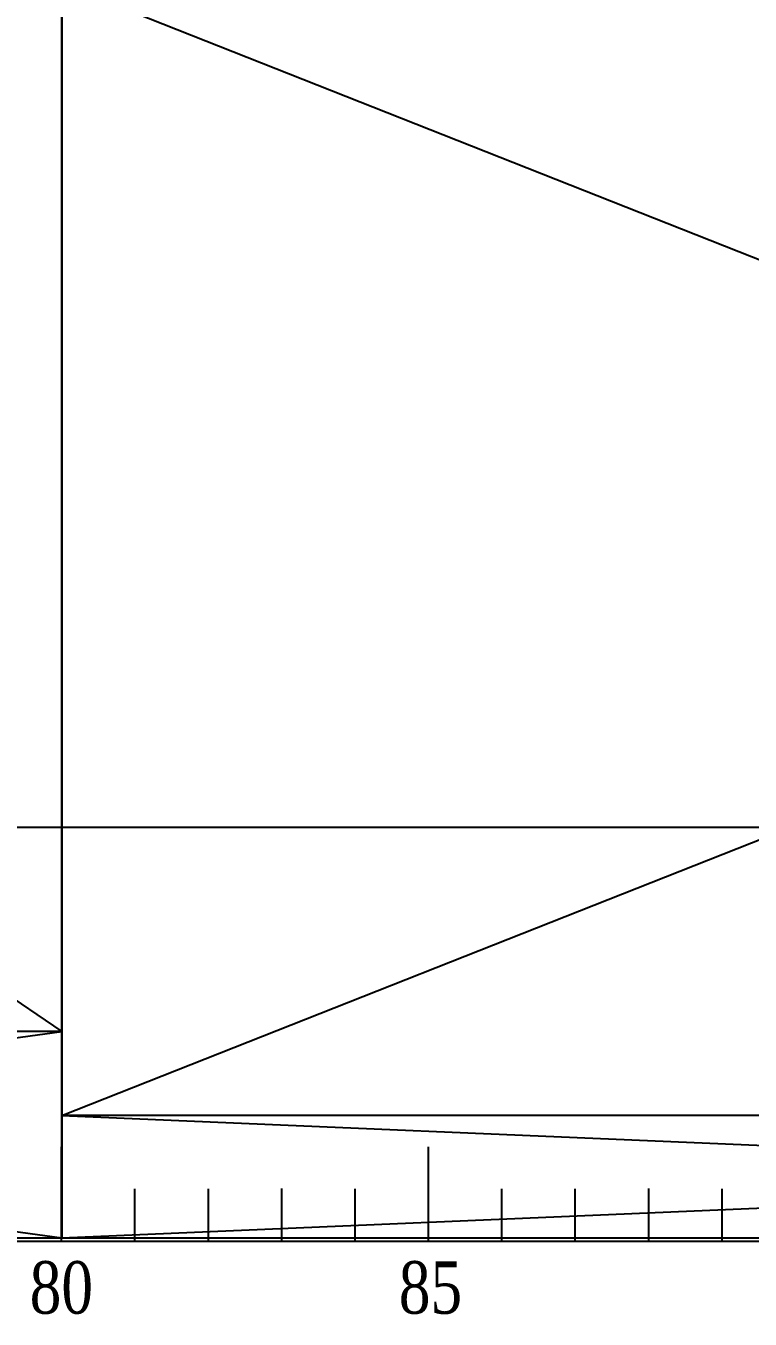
# Model space of a CAD drawing. Header units: millimetres. Extents: x -4 to 3776, y -4 to 4079.
# Drawn here: x 308.7 to 343.2, y 432.7 to 494.5 of the extents above; entities that cross this region are included whole.
import ezdxf
from ezdxf import colors
from ezdxf.entities.mleader import LeaderData, LeaderLine
from ezdxf.math import Vec2, Vec3

# ---------------------------------------------------------------- set-up
doc = ezdxf.new("R2010")
doc.units = ezdxf.units.MM
doc.linetypes.add('ACAD_ISO04W100', pattern=[30, 24, -3, 0, -3])
for name, color, linetype in [('BK_kedu', 255, 'Continuous'), ('DB3', 7, 'Continuous'), ('EDGE', 7, 'Continuous'), ('ER', 7, 'Continuous'), ('ERDB', 7, 'Continuous'), ('HOLD3', 7, 'Continuous'), ('ROTATEDREFERENCEFRAME', 7, 'Continuous')]:
    doc.layers.add(name, color=color, linetype=linetype)
doc.layers.add('Sheet$GRID', color=254, linetype='Continuous', true_color=0xbebebe)
doc.layers.add('刻度', color=3, linetype='ACAD_ISO04W100', lineweight=13)
doc.styles.add('ROMANC', font='ROMANC.shx', dxfattribs={"width": 0.8, "bigfont": 'HZDX.shx'})
doc.styles.get("Standard").update_dxf_attribs({"font": 'arial.ttf'})

# ---------------------------------------------------------------- blocks, each defined once
blk = doc.blocks.new('BK_0.7')
at = {"color": 4, "lineweight": 25}
for p, q in [((0, 0), (0, 4.414)), ((17.5, 0), (17.5, 4.5)), ((3.5, 0), (3.5, 2.5)), ((7, 0), (7, 2.5)), ((10.5, 0), (10.5, 2.511)), ((14, 0), (14, 2.5)), ((0, 0), (3.5, 0)), ((3.5, 0), (7, 0)), ((7, 0), (10.5, 0)), ((10.5, 0), (14, 0)), ((14, 0), (17.5, 0))]:
    blk.add_line(p, q, dxfattribs=at)
blk = doc.blocks.new('*U319')
at = {"layer": '刻度', "color": 4, "lineweight": 25}
blk.add_blockref('BK_0.7', (-8.75, -2.25), dxfattribs=at)
blk = doc.blocks.new('*U320')
at = {"layer": '刻度', "color": 0, "linetype": 'ByBlock', "lineweight": -2, "transparency": 16777216}
for p in [(192.5, 0), (210, 0), (227.5, 0)]:
    blk.add_blockref('*U319', p, dxfattribs=at)

msp = doc.modelspace()

# ---------------------------------------------------------------- linework, layer by layer
at = {"layer": 'DB3', "color": 4}
for p, q in [((310.388, 436.623), (446.888, 442.46)), ((310.388, 442.46), (446.888, 436.622))]:
    msp.add_line(p, q, dxfattribs=at)
for points in [[(446.888, 442.46), (444.562, 442.46), (437.744, 442.46), (426.898, 442.46), (412.763, 442.46), (396.302, 442.46), (378.638, 442.46), (360.973, 442.46), (344.513, 442.46), (330.378, 442.46), (319.531, 442.46), (312.713, 442.46), (310.388, 442.46)], [(446.888, 442.46), (444.562, 442.46), (437.744, 442.46), (426.898, 442.46), (412.763, 442.46), (396.302, 442.46), (378.638, 442.46), (360.973, 442.46), (344.513, 442.46), (330.378, 442.46), (319.531, 442.46), (312.713, 442.46), (310.388, 442.46)], [(310.388, 442.043), (310.388, 442.46), (310.388, 442.46), (310.388, 442.46), (310.388, 442.043), (310.388, 439.968), (310.388, 438.544), (310.388, 437.715), (310.388, 437.319), (310.388, 437.192), (310.388, 437.17), (310.388, 437.132), (310.388, 437.069), (310.388, 436.991), (310.388, 436.907), (310.388, 436.827), (310.388, 436.755), (310.388, 436.695), (310.388, 436.65), (310.388, 436.623), (310.388, 436.65), (310.388, 436.695), (310.388, 436.755), (310.388, 436.827), (310.388, 436.907), (310.388, 436.991), (310.388, 437.069), (310.388, 437.132), (310.388, 437.17), (310.388, 437.192), (310.388, 437.319), (310.388, 437.715), (310.388, 438.544), (310.388, 439.968), (310.388, 442.043)]]:
    msp.add_lwpolyline(points, dxfattribs=at)
at = {"layer": 'EDGE', "color": 29}
for points in [[(302.872, 436.622), (312.247, 436.623), (321.621, 436.625), (330.994, 436.626), (340.368, 436.626), (349.743, 436.626), (359.112, 436.626), (368.408, 436.625), (377.522, 436.624), (386.342, 436.623), (394.76, 436.622), (402.665, 436.622), (409.963, 436.621), (416.585, 436.621), (422.461, 436.621), (427.524, 436.621), (431.707, 436.621)], [(302.872, 436.622), (312.247, 436.623), (321.621, 436.625), (330.994, 436.626), (340.368, 436.626), (349.743, 436.626), (359.112, 436.626), (368.408, 436.625), (377.522, 436.624), (386.342, 436.623), (394.76, 436.622), (402.665, 436.622), (409.963, 436.621), (416.585, 436.621), (422.461, 436.621), (427.524, 436.621), (431.707, 436.621)], [(302.888, 436.622), (312.262, 436.623), (321.636, 436.625), (331.01, 436.626), (340.384, 436.626), (349.758, 436.626), (359.127, 436.626), (368.423, 436.625), (377.537, 436.624), (386.357, 436.623), (394.775, 436.622), (402.68, 436.622), (409.979, 436.621), (416.6, 436.621), (422.476, 436.621), (427.539, 436.621), (431.722, 436.621)], [(302.888, 436.622), (312.262, 436.623), (321.636, 436.625), (331.01, 436.626), (340.384, 436.626), (349.758, 436.626), (359.127, 436.626), (368.423, 436.625), (377.537, 436.624), (386.357, 436.623), (394.775, 436.622), (402.68, 436.622), (409.979, 436.621), (416.6, 436.621), (422.476, 436.621), (427.539, 436.621), (431.722, 436.621)]]:
    msp.add_lwpolyline(points, dxfattribs=at)
at = {"layer": 'ER', "color": 51}
msp.add_line((236.888, 496.46), (310.388, 446.46), dxfattribs=at)
for points in [[(310.388, 493.568), (310.388, 496.46)], [(310.388, 496.46), (310.388, 493.568), (310.388, 492.141), (310.388, 482.238), (310.388, 480.397), (310.388, 477.107), (310.388, 473.816), (310.388, 470.523), (310.388, 467.226), (310.388, 466.842), (310.388, 455.337), (310.388, 454.046), (310.388, 450.785), (310.388, 447.602), (310.388, 446.46), (310.388, 446.46), (310.388, 446.46), (310.388, 447.602), (310.388, 450.785), (310.388, 454.046), (310.388, 455.337), (310.388, 466.842), (310.388, 467.226), (310.388, 470.523), (310.388, 473.816), (310.388, 477.107), (310.388, 480.397), (310.388, 482.238), (310.388, 492.141), (310.388, 493.568)], [(310.388, 446.46), (309.135, 446.46), (305.464, 446.46), (299.624, 446.46), (292.013, 446.46), (283.149, 446.46), (273.638, 446.46), (264.126, 446.46), (255.263, 446.46), (247.651, 446.46), (241.811, 446.46), (238.14, 446.46), (236.888, 446.46)], [(310.388, 446.46), (309.135, 446.46), (305.464, 446.46), (299.624, 446.46), (292.013, 446.46), (283.149, 446.46), (273.638, 446.46), (264.126, 446.46), (255.263, 446.46), (247.651, 446.46), (241.811, 446.46), (238.14, 446.46), (236.888, 446.46)]]:
    msp.add_lwpolyline(points, dxfattribs=at)
at = {"layer": 'ERDB', "color": 4}
for p, q in [((236.888, 436.63), (310.388, 446.46)), ((236.888, 446.46), (310.388, 436.623))]:
    msp.add_line(p, q, dxfattribs=at)
for points in [[(310.388, 446.46), (309.135, 446.46), (305.464, 446.46), (299.624, 446.46), (292.013, 446.46), (283.149, 446.46), (273.638, 446.46), (264.126, 446.46), (255.263, 446.46), (247.651, 446.46), (241.811, 446.46), (238.14, 446.46), (236.888, 446.46)], [(310.388, 446.46), (309.135, 446.46), (305.464, 446.46), (299.624, 446.46), (292.013, 446.46), (283.149, 446.46), (273.638, 446.46), (264.126, 446.46), (255.263, 446.46), (247.651, 446.46), (241.811, 446.46), (238.14, 446.46), (236.888, 446.46)], [(310.388, 444.638), (310.388, 446.46), (310.388, 446.46), (310.388, 446.46), (310.388, 444.638), (310.388, 442.043), (310.388, 439.968), (310.388, 438.544), (310.388, 437.715), (310.388, 437.319), (310.388, 437.192), (310.388, 437.17), (310.388, 437.132), (310.388, 437.069), (310.388, 436.991), (310.388, 436.907), (310.388, 436.827), (310.388, 436.755), (310.388, 436.695), (310.388, 436.65), (310.388, 436.623), (310.388, 436.65), (310.388, 436.695), (310.388, 436.755), (310.388, 436.827), (310.388, 436.907), (310.388, 436.991), (310.388, 437.069), (310.388, 437.132), (310.388, 437.17), (310.388, 437.192), (310.388, 437.319), (310.388, 437.715), (310.388, 438.544), (310.388, 439.968), (310.388, 442.043), (310.388, 444.638)]]:
    msp.add_lwpolyline(points, dxfattribs=at)
at = {"layer": 'HOLD3', "color": 4}
for p, q in [((310.388, 442.46), (446.888, 496.46)), ((310.388, 496.46), (446.888, 442.46))]:
    msp.add_line(p, q, dxfattribs=at)
for points in [[(310.388, 493.568), (310.388, 496.46)], [(310.388, 496.46), (310.388, 493.568), (310.388, 492.141), (310.388, 482.238), (310.388, 480.397), (310.388, 477.107), (310.388, 473.816), (310.388, 470.523), (310.388, 467.226), (310.388, 466.842), (310.388, 455.337), (310.388, 454.046), (310.388, 450.785), (310.388, 447.602), (310.388, 444.638), (310.388, 442.46), (310.388, 442.46), (310.388, 442.46), (310.388, 444.638), (310.388, 447.602), (310.388, 450.785), (310.388, 454.046), (310.388, 455.337), (310.388, 466.842), (310.388, 467.226), (310.388, 470.523), (310.388, 473.816), (310.388, 477.107), (310.388, 480.397), (310.388, 482.238), (310.388, 492.141), (310.388, 493.568)], [(446.888, 442.46), (444.562, 442.46), (437.744, 442.46), (426.898, 442.46), (412.763, 442.46), (396.302, 442.46), (378.638, 442.46), (360.973, 442.46), (344.513, 442.46), (330.378, 442.46), (319.531, 442.46), (312.713, 442.46), (310.388, 442.46)], [(446.888, 442.46), (444.562, 442.46), (437.744, 442.46), (426.898, 442.46), (412.763, 442.46), (396.302, 442.46), (378.638, 442.46), (360.973, 442.46), (344.513, 442.46), (330.378, 442.46), (319.531, 442.46), (312.713, 442.46), (310.388, 442.46)]]:
    msp.add_lwpolyline(points, dxfattribs=at)
at = {"layer": 'ROTATEDREFERENCEFRAME', "color": 255}
for p, q in [((38.372, 436.46), (708.372, 436.46)), ((38.372, 436.46), (708.372, 436.46)), ((38.372, 436.46), (708.372, 436.46)), ((38.388, 436.46), (708.388, 436.46))]:
    msp.add_line(p, q, dxfattribs=at)
at = {"layer": 'Sheet$GRID'}
msp.add_lwpolyline([(0.007, 456.21), (870.358, 456.21)], dxfattribs=at)

# ---------------------------------------------------------------- block references
at = {"layer": '刻度', "color": 4, "lineweight": 25}
msp.add_blockref('*U320', (109.122, 438.71), dxfattribs=at)

# ---------------------------------------------------------------- texts
at = {"layer": '刻度', "color": 4, "lineweight": 25, "char_height": 2.5, "attachment_point": 1, "style": 'ROMANC'}
for s, insert in [('{\\fTimes New Roman|b0|i0|c0|p18;80}', (308.851, 435.503)), ('{\\fTimes New Roman|b0|i0|c0|p18;85}', (326.455, 435.503))]:
    msp.add_mtext_dynamic_manual_height_columns(s, width=3.91495, gutter_width=15, heights=[2.449], dxfattribs=dict(at, insert=insert))

# ---------------------------------------------------------------- leaders
at = {"layer": 'BK_kedu'}
ml = msp.add_multileader_mtext('Standard', dxfattribs=at)
ml.set_content('', color=256)
ml.set_leader_properties()
ml.build(insert=Vec2(0, 0))
ml.multileader.update_dxf_attribs({"text_right_attachment_type": 6, "dogleg_length": 0.36, "arrow_head_size": 0.18})
ctx = ml.context
ctx.base_point, ctx.char_height, ctx.arrow_head_size, ctx.landing_gap_size, ctx.plane_origin = Vec3(3775.999, 4079.328), 0.18, 0.18, 0.09, Vec3(3774.639, 4079.328)
ctx.right_attachment = 6
notes = []
notes.append((ctx, [(0, (0, 0, 0), (0, 0), (1, 0), 1, [])]))
ctx.mtext.insert, ctx.mtext.flow_direction = Vec3(3776.089, 4079.418), 5
for ctx, leaders in notes:
    for number, flags, end, landing, length, lines in leaders:
        leader = LeaderData()
        leader.index, (leader.has_last_leader_line, leader.has_dogleg_vector, leader.attachment_direction) = number, flags
        leader.last_leader_point, leader.dogleg_vector, leader.dogleg_length = Vec3(end), Vec3(landing), length
        for number, points, colour, breaks in lines:
            line = LeaderLine()
            line.index, line.vertices, line.color, line.breaks = number, Vec3.list(points), colors.encode_raw_color(colour), breaks
            leader.lines.append(line)
        ctx.leaders.append(leader)

doc.saveas('drawing.dxf')
